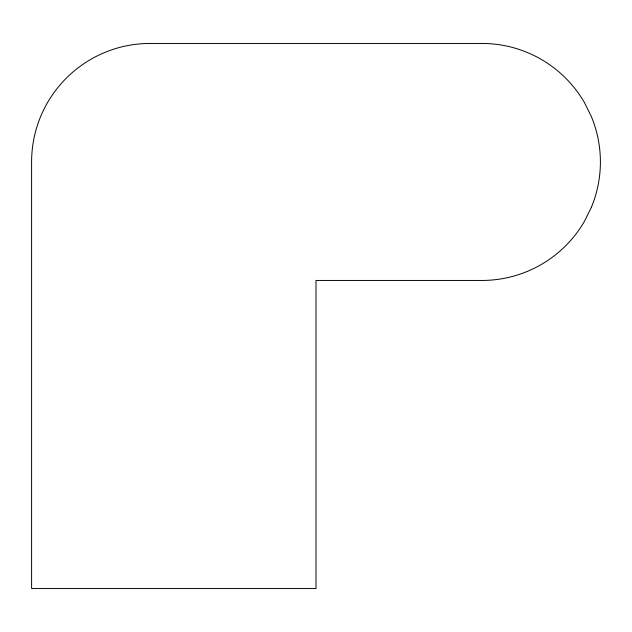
<?xml version="1.0" encoding="UTF-8"?>
<svg xmlns="http://www.w3.org/2000/svg" width="632" height="632" viewBox="0 0 632 632"><rect width="100%" height="100%" fill="white"/><g stroke="black" fill="none" stroke-linecap="round" stroke-linejoin="round"><path stroke-width="0.95" d="M591.378 207.296L584.521 221.2A118.5 118.5 0 0 1 481.9 280.45L316 280.45L316 588.55L31.6 588.55L31.6 161.95A118.5 118.5 0 0 1 150.1 43.45L481.9 43.45A118.5 118.5 0 0 1 584.521 102.7L591.378 116.604A118.5 118.5 0 0 1 591.378 207.296"/></g></svg>
